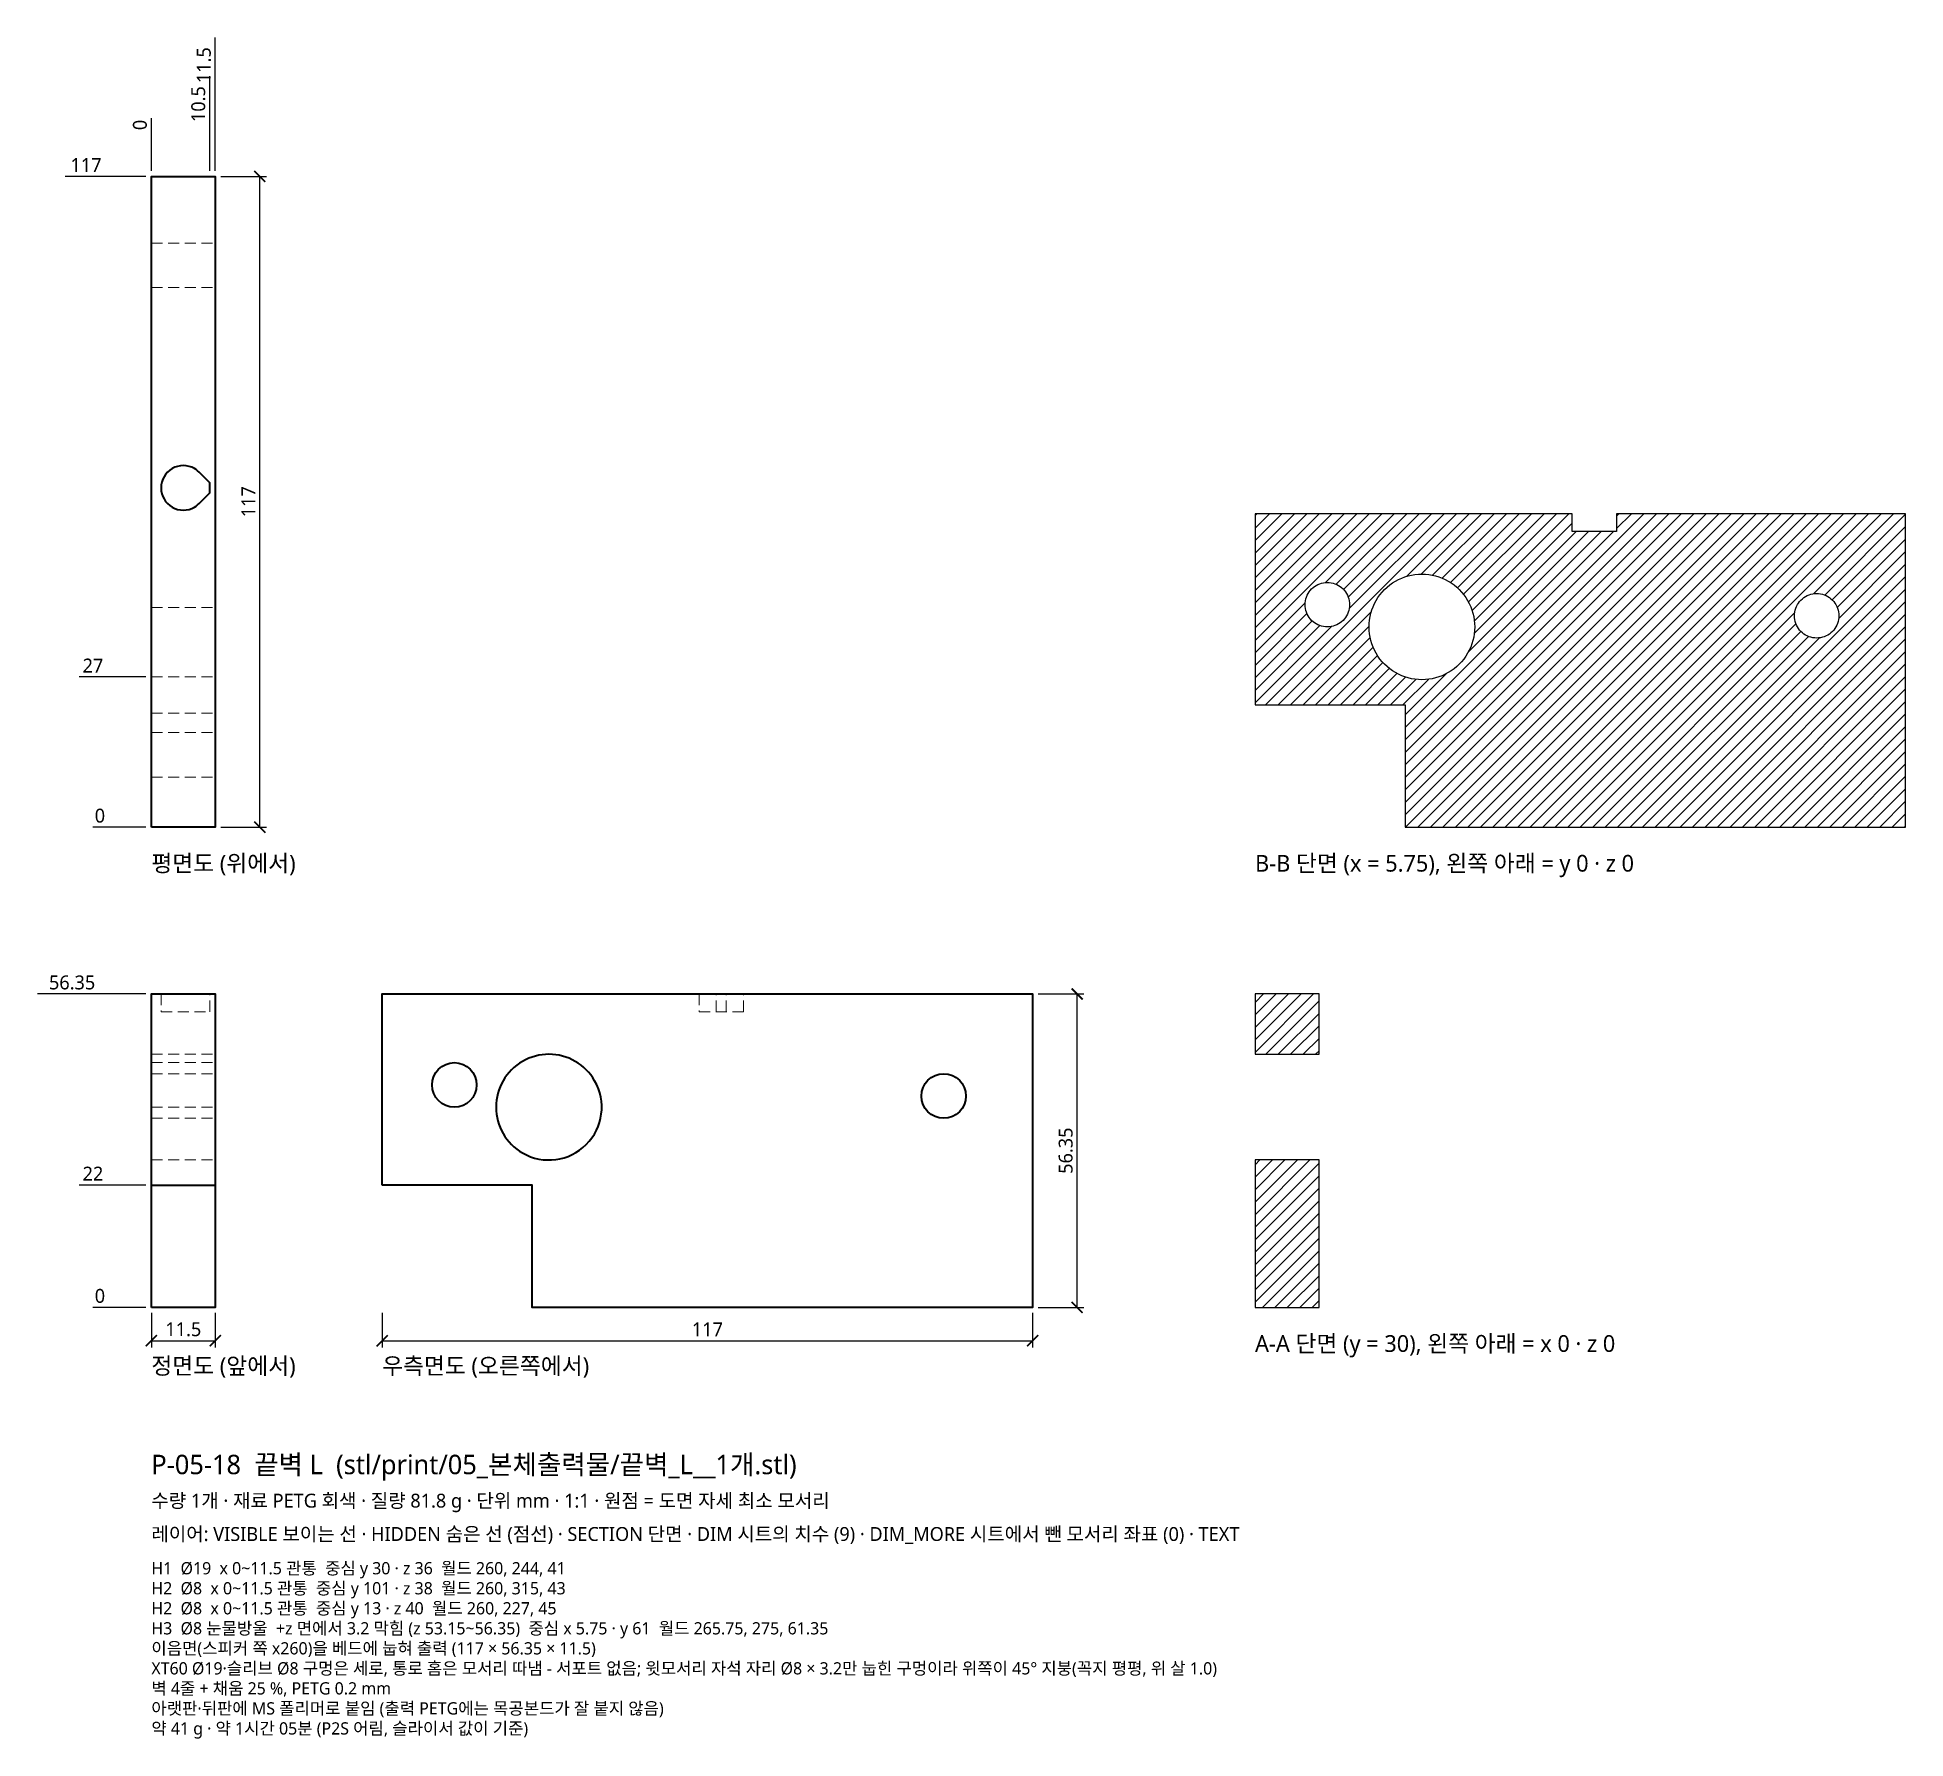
# Model space of a CAD drawing. Header units: millimetres. Extents: x -21 to 316, y -78 to 228.
import ezdxf

# ---------------------------------------------------------------- set-up
doc = ezdxf.new("R2010")
doc.units = ezdxf.units.MM
doc.linetypes.add('HIDDEN', pattern=[3, 2, -1])
for name, color, linetype, lineweight in [('DIM', 4, 'CONTINUOUS', 13), ('HIDDEN', 8, 'HIDDEN', 18), ('SECTION', 5, 'CONTINUOUS', 25), ('TEXT', 7, 'CONTINUOUS', 18), ('VISIBLE', 7, 'CONTINUOUS', 35)]:
    doc.layers.add(name, color=color, linetype=linetype, lineweight=lineweight)
doc.styles.add('KR', font='malgun.ttf')
doc.dimstyles.new('TOCCATA', dxfattribs={"dimtxt": 2.5, "dimasz": 2, "dimexe": 1.2, "dimexo": 1, "dimgap": 0.8, "dimtad": 1, "dimdsep": 46, "dimtxsty": 'KR', "dimblk": 'ARCHTICK', "dimcen": 2.5, "dimazin": 3, "dimtfac": 0.5, "dimtmove": 2, "dimatfit": 3})

# ---------------------------------------------------------------- blocks, each defined once
blk = doc.blocks.new('_ARCHTICK')
at = {"color": 0, "linetype": 'BYBLOCK', "const_width": 0.15}
blk.add_lwpolyline([(-0.5, -0.5), (0.5, 0.5)], dxfattribs=at)
blk = doc.blocks.new('*D7')
for p, q in [((11.5, 214.35), (11.5, 228.35)), ((11.5, 210.35), (11.5, 214.35)), ((11.5, 204.35), (11.5, 210.35))]:
    blk.add_line(p, q)
at = {"layer": 'Defpoints'}
for p in [(11.5, 218.35), (11.5, 203.35), (0, 86.35)]:
    blk.add_point(p, dxfattribs=at)
at = {"layer": 'DIM', "insert": (9.45, 223.35), "char_height": 2.5, "attachment_point": 5, "rotation": 90, "style": 'KR'}
blk.add_mtext('11.5', dxfattribs=at)

msp = doc.modelspace()

# ---------------------------------------------------------------- hatches: boundary and pattern name
at = {"layer": 'SECTION'}
h = msp.add_hatch(dxfattribs=at)
h.set_pattern_fill('ANSI31', scale=0.5)
h.paths.add_polyline_path([(227.879, 112.87), (227.26, 112.931), (226.647, 113.033), (226.041, 113.174), (225.446, 113.354), (224.865, 113.573), (224.298, 113.83), (223.75, 114.123), (223.222, 114.451), (222.717, 114.813), (222.236, 115.208), (221.782, 115.632), (221.358, 116.086), (220.963, 116.567), (220.601, 117.072), (220.273, 117.6), (219.98, 118.148), (219.723, 118.715), (219.504, 119.296), (219.324, 119.891), (219.183, 120.497), (219.081, 121.11), (219.02, 121.729), (219, 122.35), (219.02, 122.971), (219.081, 123.59), (219.183, 124.203), (219.324, 124.809), (219.504, 125.404), (219.723, 125.985), (219.98, 126.552), (220.273, 127.1), (220.601, 127.628), (220.963, 128.133), (221.358, 128.614), (221.782, 129.068), (222.236, 129.492), (222.717, 129.887), (223.222, 130.249), (223.75, 130.577), (224.298, 130.87), (224.865, 131.127), (225.446, 131.346), (226.041, 131.526), (226.647, 131.667), (227.26, 131.769), (227.879, 131.83), (228.5, 131.85), (229.121, 131.83), (229.74, 131.769), (230.353, 131.667), (230.959, 131.526), (231.554, 131.346), (232.135, 131.127), (232.702, 130.87), (233.25, 130.577), (233.778, 130.249), (234.283, 129.887), (234.764, 129.492), (235.218, 129.068), (235.642, 128.614), (236.037, 128.133), (236.399, 127.628), (236.727, 127.1), (237.02, 126.552), (237.277, 125.985), (237.496, 125.404), (237.676, 124.809), (237.817, 124.203), (237.919, 123.59), (237.98, 122.971), (238, 122.35), (237.98, 121.729), (237.919, 121.11), (237.817, 120.497), (237.676, 119.891), (237.496, 119.296), (237.277, 118.715), (237.02, 118.148), (236.727, 117.6), (236.399, 117.072), (236.037, 116.567), (235.642, 116.086), (235.218, 115.632), (234.764, 115.208), (234.283, 114.813), (233.778, 114.451), (233.25, 114.123), (232.702, 113.83), (232.135, 113.573), (231.554, 113.354), (230.959, 113.174), (230.353, 113.033), (229.74, 112.931), (229.121, 112.87), (228.5, 112.85)])
h.paths.add_polyline_path([(211.151, 122.365), (210.805, 122.411), (210.465, 122.486), (210.132, 122.591), (209.81, 122.725), (209.5, 122.886), (209.206, 123.073), (208.929, 123.286), (208.672, 123.522), (208.436, 123.779), (208.223, 124.056), (208.036, 124.35), (207.875, 124.66), (207.741, 124.982), (207.636, 125.315), (207.561, 125.655), (207.515, 126.001), (207.5, 126.35), (207.515, 126.699), (207.561, 127.045), (207.636, 127.385), (207.741, 127.718), (207.875, 128.04), (208.036, 128.35), (208.223, 128.644), (208.436, 128.921), (208.672, 129.178), (208.929, 129.414), (209.206, 129.627), (209.5, 129.814), (209.81, 129.975), (210.132, 130.109), (210.465, 130.214), (210.805, 130.289), (211.151, 130.335), (211.5, 130.35), (211.849, 130.335), (212.195, 130.289), (212.535, 130.214), (212.868, 130.109), (213.19, 129.975), (213.5, 129.814), (213.794, 129.627), (214.071, 129.414), (214.328, 129.178), (214.564, 128.921), (214.777, 128.644), (214.964, 128.35), (215.125, 128.04), (215.259, 127.718), (215.364, 127.385), (215.439, 127.045), (215.485, 126.699), (215.5, 126.35), (215.485, 126.001), (215.439, 125.655), (215.364, 125.315), (215.259, 124.982), (215.125, 124.66), (214.964, 124.35), (214.777, 124.056), (214.564, 123.779), (214.328, 123.522), (214.071, 123.286), (213.794, 123.073), (213.5, 122.886), (213.19, 122.725), (212.868, 122.591), (212.535, 122.486), (212.195, 122.411), (211.849, 122.365), (211.5, 122.35)])
h.paths.add_polyline_path([(299.151, 120.365), (298.805, 120.411), (298.465, 120.486), (298.132, 120.591), (297.81, 120.725), (297.5, 120.886), (297.206, 121.073), (296.929, 121.286), (296.672, 121.522), (296.436, 121.779), (296.223, 122.056), (296.036, 122.35), (295.875, 122.66), (295.741, 122.982), (295.636, 123.315), (295.561, 123.655), (295.515, 124.001), (295.5, 124.35), (295.515, 124.699), (295.561, 125.045), (295.636, 125.385), (295.741, 125.718), (295.875, 126.04), (296.036, 126.35), (296.223, 126.644), (296.436, 126.921), (296.672, 127.178), (296.929, 127.414), (297.206, 127.627), (297.5, 127.814), (297.81, 127.975), (298.132, 128.109), (298.465, 128.214), (298.805, 128.289), (299.151, 128.335), (299.5, 128.35), (299.849, 128.335), (300.195, 128.289), (300.535, 128.214), (300.868, 128.109), (301.19, 127.975), (301.5, 127.814), (301.794, 127.627), (302.071, 127.414), (302.328, 127.178), (302.564, 126.921), (302.777, 126.644), (302.964, 126.35), (303.125, 126.04), (303.259, 125.718), (303.364, 125.385), (303.439, 125.045), (303.485, 124.699), (303.5, 124.35), (303.485, 124.001), (303.439, 123.655), (303.364, 123.315), (303.259, 122.982), (303.125, 122.66), (302.964, 122.35), (302.777, 122.056), (302.564, 121.779), (302.328, 121.522), (302.071, 121.286), (301.794, 121.073), (301.5, 120.886), (301.19, 120.725), (300.868, 120.591), (300.535, 120.486), (300.195, 120.411), (299.849, 120.365), (299.5, 120.35)])
h.paths.add_polyline_path([(315.5, 142.7), (263.5, 142.7), (263.5, 139.5), (255.5, 139.5), (255.5, 142.7), (198.5, 142.7), (198.5, 108.35), (225.5, 108.35), (225.5, 86.35), (315.5, 86.35)])
h = msp.add_hatch(dxfattribs=at)
h.set_pattern_fill('ANSI31', scale=0.5)
h.paths.add_polyline_path([(210, 56.35), (198.5, 56.35), (198.5, 45.5), (210, 45.5)])
h.paths.add_polyline_path([(210, 26.5), (198.5, 26.5), (198.5, 0), (210, 0)])

# ---------------------------------------------------------------- linework, layer by layer
at = {"layer": 'HIDDEN'}
for points in [[(0, 191.35), (11.5, 191.35)], [(0, 183.35), (11.5, 183.35)], [(0, 125.85), (11.5, 125.85)], [(0, 113.35), (11.5, 113.35)], [(0, 106.85), (11.5, 106.85)], [(0, 103.35), (11.5, 103.35)], [(0, 95.35), (11.5, 95.35)], [(1.75, 56.35), (1.75, 53.15), (10.5, 53.15), (10.5, 56.35)], [(98.5, 56.35), (98.5, 53.15), (106.5, 53.15), (106.5, 56.35)], [(101.593, 53.15), (101.593, 56.35)], [(103.407, 53.15), (103.407, 56.35)], [(0, 45.5), (11.5, 45.5)], [(0, 44), (11.5, 44)], [(0, 42), (11.5, 42)], [(0, 36), (11.5, 36)], [(0, 34), (11.5, 34)], [(0, 26.5), (11.5, 26.5)]]:
    msp.add_lwpolyline(points, dxfattribs=at)
at = {"layer": 'SECTION'}
for points in [[(315.5, 142.7), (263.5, 142.7), (263.5, 139.5), (255.5, 139.5), (255.5, 142.7), (198.5, 142.7), (198.5, 108.35), (225.5, 108.35), (225.5, 86.35), (315.5, 86.35)], [(227.879, 112.87), (227.26, 112.931), (226.647, 113.033), (226.041, 113.174), (225.446, 113.354), (224.865, 113.573), (224.298, 113.83), (223.75, 114.123), (223.222, 114.451), (222.717, 114.813), (222.236, 115.208), (221.782, 115.632), (221.358, 116.086), (220.963, 116.567), (220.601, 117.072), (220.273, 117.6), (219.98, 118.148), (219.723, 118.715), (219.504, 119.296), (219.324, 119.891), (219.183, 120.497), (219.081, 121.11), (219.02, 121.729), (219, 122.35), (219.02, 122.971), (219.081, 123.59), (219.183, 124.203), (219.324, 124.809), (219.504, 125.404), (219.723, 125.985), (219.98, 126.552), (220.273, 127.1), (220.601, 127.628), (220.963, 128.133), (221.358, 128.614), (221.782, 129.068), (222.236, 129.492), (222.717, 129.887), (223.222, 130.249), (223.75, 130.577), (224.298, 130.87), (224.865, 131.127), (225.446, 131.346), (226.041, 131.526), (226.647, 131.667), (227.26, 131.769), (227.879, 131.83), (228.5, 131.85), (229.121, 131.83), (229.74, 131.769), (230.353, 131.667), (230.959, 131.526), (231.554, 131.346), (232.135, 131.127), (232.702, 130.87), (233.25, 130.577), (233.778, 130.249), (234.283, 129.887), (234.764, 129.492), (235.218, 129.068), (235.642, 128.614), (236.037, 128.133), (236.399, 127.628), (236.727, 127.1), (237.02, 126.552), (237.277, 125.985), (237.496, 125.404), (237.676, 124.809), (237.817, 124.203), (237.919, 123.59), (237.98, 122.971), (238, 122.35), (237.98, 121.729), (237.919, 121.11), (237.817, 120.497), (237.676, 119.891), (237.496, 119.296), (237.277, 118.715), (237.02, 118.148), (236.727, 117.6), (236.399, 117.072), (236.037, 116.567), (235.642, 116.086), (235.218, 115.632), (234.764, 115.208), (234.283, 114.813), (233.778, 114.451), (233.25, 114.123), (232.702, 113.83), (232.135, 113.573), (231.554, 113.354), (230.959, 113.174), (230.353, 113.033), (229.74, 112.931), (229.121, 112.87), (228.5, 112.85)], [(211.151, 122.365), (210.805, 122.411), (210.465, 122.486), (210.132, 122.591), (209.81, 122.725), (209.5, 122.886), (209.206, 123.073), (208.929, 123.286), (208.672, 123.522), (208.436, 123.779), (208.223, 124.056), (208.036, 124.35), (207.875, 124.66), (207.741, 124.982), (207.636, 125.315), (207.561, 125.655), (207.515, 126.001), (207.5, 126.35), (207.515, 126.699), (207.561, 127.045), (207.636, 127.385), (207.741, 127.718), (207.875, 128.04), (208.036, 128.35), (208.223, 128.644), (208.436, 128.921), (208.672, 129.178), (208.929, 129.414), (209.206, 129.627), (209.5, 129.814), (209.81, 129.975), (210.132, 130.109), (210.465, 130.214), (210.805, 130.289), (211.151, 130.335), (211.5, 130.35), (211.849, 130.335), (212.195, 130.289), (212.535, 130.214), (212.868, 130.109), (213.19, 129.975), (213.5, 129.814), (213.794, 129.627), (214.071, 129.414), (214.328, 129.178), (214.564, 128.921), (214.777, 128.644), (214.964, 128.35), (215.125, 128.04), (215.259, 127.718), (215.364, 127.385), (215.439, 127.045), (215.485, 126.699), (215.5, 126.35), (215.485, 126.001), (215.439, 125.655), (215.364, 125.315), (215.259, 124.982), (215.125, 124.66), (214.964, 124.35), (214.777, 124.056), (214.564, 123.779), (214.328, 123.522), (214.071, 123.286), (213.794, 123.073), (213.5, 122.886), (213.19, 122.725), (212.868, 122.591), (212.535, 122.486), (212.195, 122.411), (211.849, 122.365), (211.5, 122.35)], [(299.151, 120.365), (298.805, 120.411), (298.465, 120.486), (298.132, 120.591), (297.81, 120.725), (297.5, 120.886), (297.206, 121.073), (296.929, 121.286), (296.672, 121.522), (296.436, 121.779), (296.223, 122.056), (296.036, 122.35), (295.875, 122.66), (295.741, 122.982), (295.636, 123.315), (295.561, 123.655), (295.515, 124.001), (295.5, 124.35), (295.515, 124.699), (295.561, 125.045), (295.636, 125.385), (295.741, 125.718), (295.875, 126.04), (296.036, 126.35), (296.223, 126.644), (296.436, 126.921), (296.672, 127.178), (296.929, 127.414), (297.206, 127.627), (297.5, 127.814), (297.81, 127.975), (298.132, 128.109), (298.465, 128.214), (298.805, 128.289), (299.151, 128.335), (299.5, 128.35), (299.849, 128.335), (300.195, 128.289), (300.535, 128.214), (300.868, 128.109), (301.19, 127.975), (301.5, 127.814), (301.794, 127.627), (302.071, 127.414), (302.328, 127.178), (302.564, 126.921), (302.777, 126.644), (302.964, 126.35), (303.125, 126.04), (303.259, 125.718), (303.364, 125.385), (303.439, 125.045), (303.485, 124.699), (303.5, 124.35), (303.485, 124.001), (303.439, 123.655), (303.364, 123.315), (303.259, 122.982), (303.125, 122.66), (302.964, 122.35), (302.777, 122.056), (302.564, 121.779), (302.328, 121.522), (302.071, 121.286), (301.794, 121.073), (301.5, 120.886), (301.19, 120.725), (300.868, 120.591), (300.535, 120.486), (300.195, 120.411), (299.849, 120.365), (299.5, 120.35)], [(210, 56.35), (198.5, 56.35), (198.5, 45.5), (210, 45.5)], [(210, 26.5), (198.5, 26.5), (198.5, 0), (210, 0)]]:
    msp.add_lwpolyline(points, close=True, dxfattribs=at)
at = {"layer": 'VISIBLE'}
for points in [[(0, 86.35), (0, 203.35), (11.5, 203.35), (11.5, 86.35), (0, 86.35)], [(7.75, 143.886), (8.044, 144.073), (8.321, 144.286), (8.578, 144.522), (10.5, 146.443), (10.5, 148.257), (8.578, 150.178), (8.321, 150.414), (8.044, 150.627), (7.75, 150.814)], [(0, 0), (0, 56.35), (11.5, 56.35), (11.5, 0), (0, 0)], [(41.5, 22), (41.5, 56.35), (158.5, 56.35), (158.5, 0), (68.5, 0), (68.5, 22), (41.5, 22)], [(0, 22), (11.5, 22)]]:
    msp.add_lwpolyline(points, dxfattribs=at)
for centre in [(54.5, 40), (142.5, 38)]:
    msp.add_circle(centre, 4, dxfattribs=at)
for centre, radius, start, end in [((5.75, 147.35), 4, 60.00001, -179.99999), ((5.75, 147.35), 4, 179.99999, -119.99999), ((5.75, 147.35), 4, -120.00009, -59.99991), ((71.5, 36), 9.5, 120, -120), ((71.5, 36), 9.5, 60.00003, 119.99998), ((71.5, 36), 9.5, 30.00001, 60), ((71.5, 36), 9.5, -120, 30.00001)]:
    msp.add_arc(centre, radius, start, end, dxfattribs=at)

# ---------------------------------------------------------------- texts
at = {"layer": 'TEXT', "style": 'KR'}
for s, height, p in [('평면도 (위에서)', 3, (0, 78.35)), ('B-B 단면 (x = 5.75), 왼쪽 아래 = y 0 · z 0', 3, (198.5, 78.35)), ('A-A 단면 (y = 30), 왼쪽 아래 = x 0 · z 0', 3, (198.5, -8)), ('정면도 (앞에서)', 3, (0, -12)), ('우측면도 (오른쪽에서)', 3, (41.5, -12)), ('P-05-18  끝벽 L  (stl/print/05_본체출력물/끝벽_L__1개.stl)', 3.5, (0, -30)), ('수량 1개 · 재료 PETG 회색 · 질량 81.8 g · 단위 mm · 1:1 · 원점 = 도면 자세 최소 모서리', 2.5, (0, -36)), ('레이어: VISIBLE 보이는 선 · HIDDEN 숨은 선 (점선) · SECTION 단면 · DIM 시트의 치수 (9) · DIM_MORE 시트에서 뺀 모서리 좌표 (0) · TEXT', 2.5, (0, -42)), ('H1  Ø19  x 0~11.5 관통  중심 y 30 · z 36  월드 260, 244, 41', 2.2, (0, -48)), ('H2  Ø8  x 0~11.5 관통  중심 y 101 · z 38  월드 260, 315, 43', 2.2, (0, -51.6)), ('H2  Ø8  x 0~11.5 관통  중심 y 13 · z 40  월드 260, 227, 45', 2.2, (0, -55.2)), ('H3  Ø8 눈물방울  +z 면에서 3.2 막힘 (z 53.15~56.35)  중심 x 5.75 · y 61  월드 265.75, 275, 61.35', 2.2, (0, -58.8)), ('이음면(스피커 쪽 x260)을 베드에 눕혀 출력 (117 × 56.35 × 11.5)', 2.2, (0, -62.4)), ('XT60 Ø19·슬리브 Ø8 구멍은 세로, 통로 홈은 모서리 따냄 - 서포트 없음; 윗모서리 자석 자리 Ø8 × 3.2만 눕힌 구멍이라 위쪽이 45° 지붕(꼭지 평평, 위 살 1.0)', 2.2, (0, -66)), ('벽 4줄 + 채움 25 %, PETG 0.2 mm', 2.2, (0, -69.6)), ('아랫판·뒤판에 MS 폴리머로 붙임 (출력 PETG에는 목공본드가 잘 붙지 않음)', 2.2, (0, -73.2)), ('약 41 g · 약 1시간 05분 (P2S 어림, 슬라이서 값이 기준)', 2.2, (0, -76.8))]:
    msp.add_text(s, height=height, dxfattribs=at).set_placement(p)

# ---------------------------------------------------------------- dimensions: what is measured, and where the dimension line sits
at = {"layer": 'DIM'}
dim = msp.add_ordinate_dim(feature_location=(11.5, 203.35), offset=(0, 15), dtype=1, origin=(0, 86.35), dimstyle='TOCCATA', dxfattribs=at)
dim.commit()
dim.dimension.update_dxf_attribs({"geometry": '*D7', "text_midpoint": (9.45, 223.35)})
for feature_location, offset, dtype, origin in [((10.5, 203.35), (0, 8), 1, (0, 86.35)), ((0, 203.349998474), (0, 8), 1, (0, 86.349998474)), ((0, 203.35), (-8, 0), 0, (0, 86.35)), ((0, 113.35), (-8, 0), 0, (0, 86.35)), ((0, 86.349998474), (-8, 0), 0, (0, 86.349998474)), ((0, 56.35), (-8, 0), 0, (0, 0)), ((0, 22), (-8, 0), 0, (0, 0)), ((0, 0), (-8, 0), 0, (0, 0))]:
    msp.add_ordinate_dim(feature_location=feature_location, offset=offset, dtype=dtype, origin=origin, dimstyle='TOCCATA', dxfattribs=at).render()
for base, p1, p2 in [((19.5, 86.35), (11.5, 86.35), (11.5, 203.35)), ((166.5, 0), (158.5, 0), (158.5, 56.35))]:
    msp.add_linear_dim(base=base, p1=p1, p2=p2, angle=90, dimstyle='TOCCATA', dxfattribs=at).render()
for base, p1, p2 in [((0, -6), (0, 0), (11.5, 0)), ((41.5, -6), (41.5, 0), (158.5, 0))]:
    msp.add_linear_dim(base=base, p1=p1, p2=p2, dimstyle='TOCCATA', dxfattribs=at).render()

doc.saveas('drawing.dxf')
